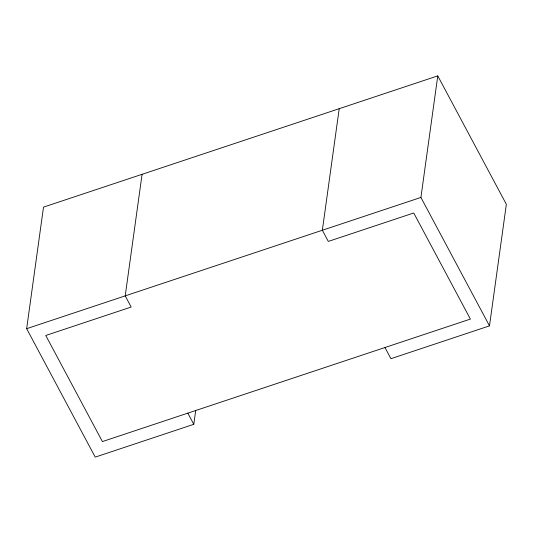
<?xml version="1.0" encoding="UTF-8"?>
<svg xmlns="http://www.w3.org/2000/svg" width="533" height="533" viewBox="0 0 533 533"><rect width="100%" height="100%" fill="white"/><g stroke="black" fill="none" stroke-linecap="round" stroke-linejoin="round"><path stroke-width="0.8" d="M195.731 410.343L193.792 424.308L95.227 457.121L26.65 328.681L43.506 207.124L437.773 75.879L506.35 204.319L489.494 325.876L390.929 358.689L384.966 347.516M142.071 174.311L125.215 295.875L131.178 307.041L45.758 335.477L102.409 441.577L470.392 319.08L413.741 212.987L328.315 241.422L322.352 230.249L339.208 108.692M489.494 325.876L420.917 197.443L437.773 75.879M26.65 328.681L420.917 197.443M187.829 413.142L193.792 424.308"/></g></svg>
